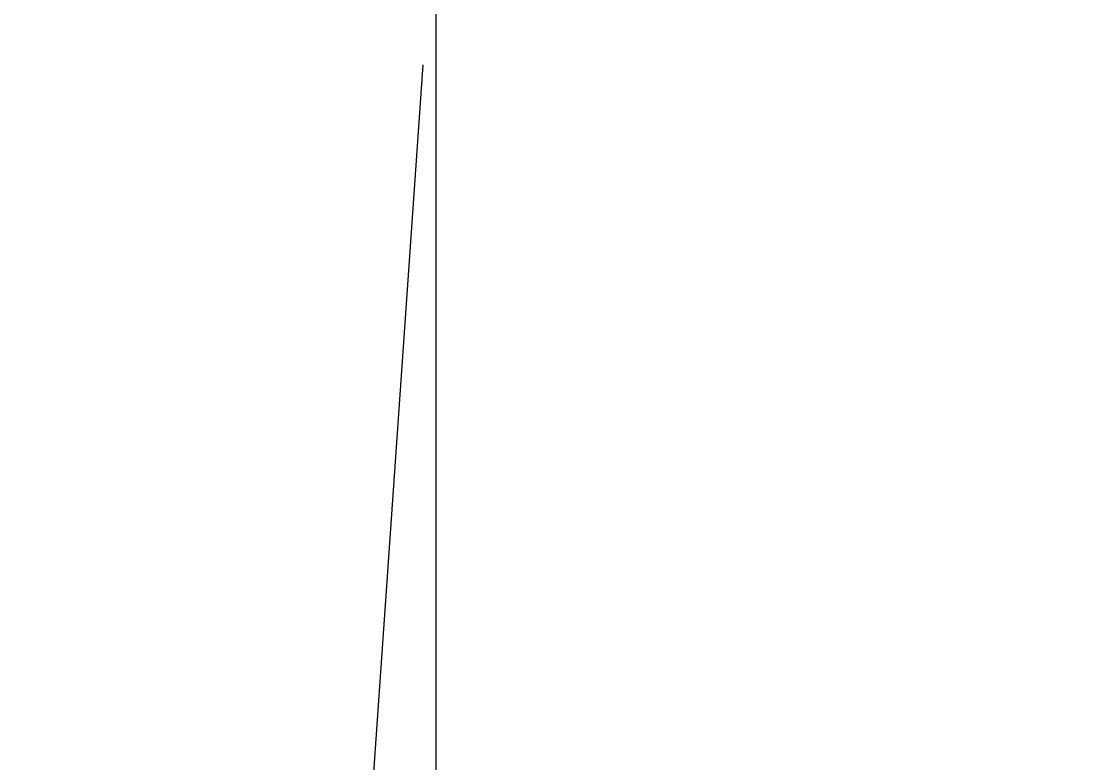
# Model space of a CAD drawing. Extents: x 0 to 1128, y 0 to 827.
# Drawn here: x 465.8 to 534, y 528 to 575.7 of the extents above; entities that cross this region are included whole.
import ezdxf

# ---------------------------------------------------------------- set-up
doc = ezdxf.new("R2010")
doc.units = 0
doc.header["$LTSCALE"] = 10
doc.header["$MEASUREMENT"] = 0
doc.header["$PDMODE"] = 3
doc.header["$PDSIZE"] = -10
doc.layers.get('0').update_dxf_attribs({"linetype": 'CONTINUOUS'})
doc.layers.get('DEFPOINTS').update_dxf_attribs({"linetype": 'CONTINUOUS'})
doc.styles.add('Daelim Dimension', font='')
doc.styles.get('Daelim Dimension').set_extended_font_data('나눔고딕')
doc.dimstyles.new('DEFAULT', dxfattribs={"dimscale": 2, "dimtxt": 2, "dimasz": 2, "dimexe": 0, "dimexo": 2, "dimgap": 1, "dimtad": 1, "dimdec": 0, "dimzin": 9, "dimdsep": 46, "dimtxsty": 'Daelim Dimension', "dimcen": 0.5, "dimclrd": 5, "dimclre": 5, "dimclrt": 256, "dimadec": 1, "dimazin": 0, "dimtfac": 1, "dimtdec": 0, "dimtix": 1, "dimtmove": 0, "dimatfit": 3, "dimfxl": 1, "dimtolj": 1, "dimtzin": 1, "dimlwd": 9, "dimlwe": 9, "dimarcsym": 0})

# ---------------------------------------------------------------- blocks, each defined once
blk = doc.blocks.new('*D1')
at = {"color": 5, "lineweight": 9, "ltscale": 0.5, "transparency": 16777216}
for p, q in [((492.448, 580.878), (492.448, 298.668)), ((723.359, 341.56), (723.359, 298.668)), ((496.448, 298.668), (719.359, 298.668))]:
    blk.add_line(p, q, dxfattribs=at)
at = {"color": 5, "ltscale": 0.5, "transparency": 16777216}
for points in [[(496.448, 299.335), (496.448, 298.001), (492.448, 298.668)], [(719.359, 299.335), (719.359, 298.001), (723.359, 298.668)]]:
    blk.add_solid(points, dxfattribs=at)
at = {"layer": 'DEFPOINTS', "color": 0, "ltscale": 0.5, "transparency": 16777216}
for p in [(492.448, 584.878), (723.359, 345.56), (723.359, 298.668)]:
    blk.add_point(p, dxfattribs=at)
at = {"color": 7, "ltscale": 0.5, "transparency": 16777216, "insert": (607.904, 306.119), "char_height": 10, "attachment_point": 5, "style": 'Daelim Dimension'}
blk.add_mtext('\\A1;231', dxfattribs=at)
blk = doc.blocks.new('*D2')
at = {"color": 5, "lineweight": 9, "ltscale": 0.5, "transparency": 16777216}
for p, q in [((492.448, 579.371), (492.448, 298.668)), ((491.609, 572.879), (472.483, 299.365))]:
    blk.add_line(p, q, dxfattribs=at)
blk.add_arc((492.448, 584.878), 286.209, 266.80076, 269.19924, dxfattribs=at)
at = {"color": 5, "ltscale": 0.5, "transparency": 16777216}
for points in [[(476.434, 298.449), (476.517, 299.78), (472.483, 299.365)], [(488.453, 299.363), (488.444, 298.029), (492.448, 298.668)]]:
    blk.add_solid(points, dxfattribs=at)
at = {"layer": 'DEFPOINTS', "color": 0, "ltscale": 0.5, "transparency": 16777216}
for p in [(495.366, 626.601), (492.448, 584.878), (492.448, 583.371), (491.888, 576.869), (479.132, 298.978)]:
    blk.add_point(p, dxfattribs=at)
at = {"color": 7, "ltscale": 0.5, "transparency": 16777216, "insert": (482.728, 306.524), "char_height": 10, "attachment_point": 5, "rotation": 358, "style": 'Daelim Dimension'}
blk.add_mtext('\\A1;4.0°', dxfattribs=at)
blk = doc.blocks.new('*D4')
at = {"color": 5, "lineweight": 9, "ltscale": 0.5, "transparency": 16777216}
for p, q in [((488.448, 584.878), (412.094, 584.878)), ((412.094, 349.56), (412.094, 580.878)), ((691.971, 345.56), (412.094, 345.56))]:
    blk.add_line(p, q, dxfattribs=at)
at = {"color": 5, "ltscale": 0.5, "transparency": 16777216}
for points in [[(411.427, 580.878), (412.76, 580.878), (412.094, 584.878)], [(411.427, 349.56), (412.76, 349.56), (412.094, 345.56)]]:
    blk.add_solid(points, dxfattribs=at)
at = {"layer": 'DEFPOINTS', "color": 0, "ltscale": 0.5, "transparency": 16777216}
for p in [(412.094, 584.878), (492.448, 584.878), (695.971, 345.56)]:
    blk.add_point(p, dxfattribs=at)
at = {"color": 7, "ltscale": 0.5, "transparency": 16777216, "insert": (404.643, 465.219), "char_height": 10, "attachment_point": 5, "rotation": 90, "style": 'Daelim Dimension'}
blk.add_mtext('\\A1;239', dxfattribs=at)

msp = doc.modelspace()

# ---------------------------------------------------------------- dimensions: what is measured, and where the dimension line sits
at = {"color": 5, "ltscale": 0.5}
dim = msp.add_angular_dim_2l(base=(479.132, 298.978), line1=((495.366, 626.601), (491.888, 576.869)), line2=((492.448, 584.878), (492.448, 583.371)), dimstyle='DEFAULT', override={"dimtxt": 5, "dimclrd": 5, "dimclre": 5, "dimclrt": 7}, dxfattribs=at)
dim.commit()
dim.dimension.update_dxf_attribs({"geometry": '*D2', "text_midpoint": (482.728, 306.524)})
dim = msp.add_linear_dim(base=(412.094, 584.878), p1=(695.971, 345.56), p2=(492.448, 584.878), angle=90, text='239', dimstyle='DEFAULT', override={"dimtxt": 5, "dimclrd": 5, "dimclre": 5, "dimclrt": 7}, dxfattribs=at)
dim.commit()
dim.dimension.update_dxf_attribs({"geometry": '*D4', "text_midpoint": (404.643, 465.219)})
dim = msp.add_linear_dim(base=(723.359, 298.668), p1=(492.448, 584.878), p2=(723.359, 345.56), text='231', dimstyle='DEFAULT', override={"dimtxt": 5, "dimclrd": 5, "dimclre": 5, "dimclrt": 7}, dxfattribs=at)
dim.commit()
dim.dimension.update_dxf_attribs({"geometry": '*D1', "text_midpoint": (607.904, 306.119)})

doc.saveas('drawing.dxf')
